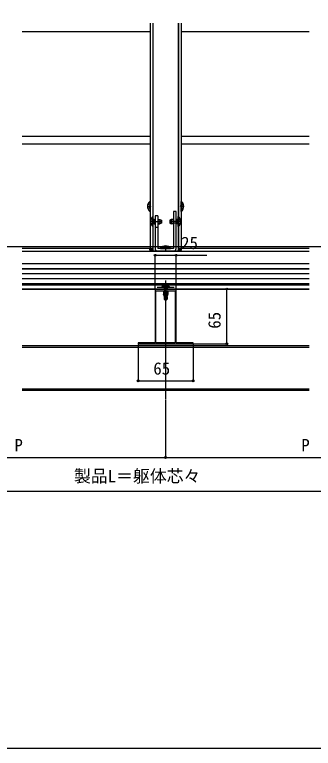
# Model space of a CAD drawing. Units: millimetres, scale not verified. Extents: x -875 to 875, y -1305 to 1298.
# Drawn here: x -95 to 259, y -1305 to -435 of the extents above; entities that cross this region are included whole.
import ezdxf
from ezdxf.enums import TextEntityAlignment as Align

# ---------------------------------------------------------------- set-up
doc = ezdxf.new("R2010")
doc.units = ezdxf.units.MM
doc.header["$LTSCALE"] = 8
for name, color, linetype in [('0-3_YKK_11', 7, 'Continuous'), ('0-4_YKK_12', 2, 'Continuous'), ('0-5_YKK_13', 4, 'Continuous'), ('0-6_YKK_D', 6, 'Continuous'), ('0-7_YKK_ZWAK', 7, 'Continuous')]:
    doc.layers.add(name, color=color, linetype=linetype)
doc.styles.add('ＭＳ ゴシック', font='')
doc.styles.get('ＭＳ ゴシック').set_extended_font_data('MS Gothic')

msp = doc.modelspace()

# ---------------------------------------------------------------- linework, layer by layer
at = {"layer": '0-3_YKK_11'}
for points in [[(51.5, -825.401), (116.5, -825.401), (116.5, -824.201), (109.458, -824.201), (109.275, -824.321), (108.725, -824.321), (108.542, -824.201), (96.5, -824.201), (96.5, -760.401), (84.458, -760.401), (84.275, -760.521), (83.725, -760.521), (83.542, -760.401), (71.5, -760.401), (71.5, -824.201), (59.458, -824.201), (59.275, -824.321), (58.725, -824.321), (58.542, -824.201), (51.5, -824.201)], [(95.5, -762.401), (95.5, -824.201), (72.5, -824.201), (72.5, -762.401)]]:
    msp.add_lwpolyline(points, close=True, dxfattribs=at)
at = {"layer": '0-4_YKK_12'}
for p, q in [((65.5, -444.9), (65.5, -712.4)), ((68.7, -444.9), (68.7, -674.544)), ((69, -444.9), (69, -715.4)), ((99, -444.9), (99, -715.4)), ((99.3, -444.9), (99.3, -674.544)), ((102.5, -444.9), (102.5, -712.4)), ((65.5, -455.4), (-86, -455.4)), ((254, -455.4), (102.5, -455.4)), ((65.5, -579.4), (-86, -579.4)), ((254, -579.4), (102.5, -579.4)), ((65.5, -588.4), (-86, -588.4)), ((254, -588.4), (102.5, -588.4)), ((68.7, -686.256), (68.7, -712.4)), ((99.3, -686.256), (99.3, -712.4)), ((799.5, -710.4), (-857.925, -710.4)), ((65.5, -712.4), (-86, -712.4)), ((65.5, -712.4), (69, -712.4)), ((99, -712.4), (102.5, -712.4)), ((254, -712.4), (102.5, -712.4)), ((-86, -715.4), (254, -715.4)), ((99, -715.4), (69, -715.4)), ((-86, -736.4), (254, -736.4)), ((-86, -755.4), (254, -755.4)), ((84, -750.401), (84, -891.4)), ((-86, -760.4), (254, -760.4)), ((-86, -827.4), (254, -827.4)), ((-86, -829.4), (254, -829.4)), ((-86, -878.8), (254, -878.8)), ((-86, -880.4), (254, -880.4))]:
    msp.add_line(p, q, dxfattribs=at)
at = {"layer": '0-5_YKK_13'}
for p, q in [((62.917, -659.9), (65.635, -661.255)), ((65.252, -656.5), (65.5, -656.5)), ((65.252, -656.5), (65.252, -668.3)), ((65.5, -668.3), (65.5, -656.5)), ((66.244, -662.4), (65.635, -661.255)), ((101.756, -662.4), (102.365, -661.255)), ((105.083, -659.9), (102.365, -661.255)), ((102.5, -668.3), (102.5, -656.5)), ((102.748, -656.5), (102.5, -656.5)), ((102.748, -656.5), (102.748, -668.3)), ((62, -662.4), (65.5, -662.4)), ((62.917, -664.9), (65.635, -663.545)), ((65.252, -668.3), (65.5, -668.3)), ((66.244, -662.4), (65.635, -663.545)), ((93.3, -668.4), (93.3, -712.2)), ((96.5, -668.4), (93.3, -668.4)), ((96.5, -712.2), (96.5, -668.4)), ((101.756, -662.4), (102.365, -663.545)), ((105.083, -664.9), (102.365, -663.545)), ((106, -662.4), (102.5, -662.4)), ((102.748, -668.3), (102.5, -668.3)), ((66.417, -677.9), (69.135, -679.255)), ((68.752, -674.5), (69, -674.5)), ((68.752, -674.5), (68.752, -686.3)), ((69, -686.3), (69, -674.5)), ((70.4, -678.333), (69.477, -678.14)), ((70.4, -677.9), (69.805, -678.116)), ((70.4, -677.9), (70.4, -682.9)), ((70.4, -677.9), (71.5, -677.9)), ((70.4, -678.333), (71.5, -678.333)), ((71.5, -673.4), (71.5, -712.2)), ((74.7, -673.4), (71.5, -673.4)), ((74.7, -673.4), (74.7, -712.2)), ((74.7, -677.9), (77.3, -677.9)), ((74.7, -678.333), (78.22, -678.333)), ((77.3, -677.9), (79, -678.7)), ((77.3, -677.9), (77.3, -682.9)), ((79, -678.7), (79, -682.1)), ((90.7, -677.9), (89, -678.7)), ((89, -678.7), (89, -682.1)), ((93.3, -678.333), (89.78, -678.333)), ((93.3, -677.9), (90.7, -677.9)), ((90.7, -677.9), (90.7, -682.9)), ((97.6, -677.9), (96.5, -677.9)), ((97.6, -678.333), (96.5, -678.333)), ((97.6, -677.9), (97.6, -682.9)), ((97.6, -677.9), (98.195, -678.116)), ((97.6, -678.333), (98.523, -678.14)), ((101.583, -677.9), (98.865, -679.255)), ((99, -686.3), (99, -674.5)), ((99.248, -674.5), (99, -674.5)), ((99.248, -674.5), (99.248, -686.3)), ((65.5, -680.4), (79.5, -680.4)), ((66.417, -682.9), (69.135, -681.545)), ((68.752, -686.3), (69, -686.3)), ((69.744, -680.4), (69.135, -679.255)), ((69.744, -680.4), (69.135, -681.545)), ((70.4, -682.467), (69.477, -682.66)), ((70.4, -682.9), (69.805, -682.684)), ((70.4, -682.467), (71.5, -682.467)), ((70.4, -682.9), (71.5, -682.9)), ((74.7, -687.4), (71.5, -687.4)), ((74.7, -682.467), (78.22, -682.467)), ((74.7, -682.9), (77.3, -682.9)), ((79, -682.1), (77.3, -682.9)), ((102.5, -680.4), (88.5, -680.4)), ((89, -682.1), (90.7, -682.9)), ((93.3, -682.467), (89.78, -682.467)), ((93.3, -682.9), (90.7, -682.9)), ((96.5, -682.4), (93.3, -682.4)), ((97.6, -682.467), (96.5, -682.467)), ((97.6, -682.9), (96.5, -682.9)), ((97.6, -682.467), (98.523, -682.66)), ((97.6, -682.9), (98.195, -682.684)), ((98.256, -680.4), (98.865, -679.255)), ((98.256, -680.4), (98.865, -681.545)), ((101.583, -682.9), (98.865, -681.545)), ((99.248, -686.3), (99, -686.3)), ((65.299, -712.4), (65.395, -713.961)), ((65.299, -712.4), (66.7, -712.4)), ((66.7, -713.4), (66.7, -712.4)), ((66.7, -712.4), (67.2, -712.4)), ((68.639, -713.4), (68.608, -713.9)), ((68.7, -712.4), (69, -712.4)), ((68.999, -712.4), (68.904, -713.961)), ((68.999, -712.4), (69, -712.4)), ((93.3, -712.2), (74.7, -712.2)), ((78.1, -711.952), (78.1, -712.2)), ((89.9, -711.952), (78.1, -711.952)), ((78.1, -712.2), (89.9, -712.2)), ((81.5, -709.617), (82.855, -712.335)), ((84, -712.944), (82.855, -712.335)), ((84, -708.7), (84, -715.4)), ((84, -712.944), (85.145, -712.335)), ((86.5, -709.617), (85.145, -712.335)), ((89.9, -711.952), (89.9, -712.2)), ((99.3, -712.4), (99, -712.4)), ((99.001, -712.4), (99, -712.4)), ((99.001, -712.4), (99.096, -713.961)), ((99.361, -713.4), (99.392, -713.9)), ((101.3, -712.4), (100.8, -712.4)), ((102.701, -712.4), (101.3, -712.4)), ((101.3, -713.4), (101.3, -712.4)), ((102.701, -712.4), (102.605, -713.961)), ((67.606, -714.9), (66.094, -714.9)), ((67.2, -713.9), (68.309, -713.9)), ((69, -714.9), (67.606, -714.9)), ((68.305, -713.961), (68.309, -713.9)), ((68.309, -713.9), (68.608, -713.9)), ((68.608, -713.9), (68.605, -713.961)), ((93.3, -715.4), (74.7, -715.4)), ((99, -714.9), (100.394, -714.9)), ((99.392, -713.9), (99.395, -713.961)), ((99.691, -713.9), (99.392, -713.9)), ((100.8, -713.9), (99.691, -713.9)), ((99.695, -713.961), (99.691, -713.9)), ((100.394, -714.9), (101.906, -714.9)), ((254, -730.401), (-86, -730.401)), ((254, -736.401), (-86, -736.401)), ((254, -742.401), (-86, -742.401)), ((254, -748.401), (-86, -748.401)), ((254, -754.401), (-86, -754.401)), ((80, -757.601), (80.141, -756.799)), ((84, -754.201), (84, -775.101)), ((88, -757.601), (87.859, -756.799)), ((254, -760.401), (-86, -760.401)), ((74, -758.101), (94, -758.101)), ((88, -757.601), (80, -757.601)), ((80, -757.601), (80.088, -758.101)), ((87.912, -758.101), (80.088, -758.101)), ((81.5, -762.401), (81.5, -766.7)), ((81.9, -758.751), (85.5, -758.151)), ((85.5, -758.251), (81.9, -758.851)), ((81.9, -758.751), (82.45, -758.434)), ((81.9, -758.751), (81.9, -758.851)), ((81.9, -758.751), (81.9, -758.851)), ((81.9, -758.851), (82.45, -759.169)), ((81.9, -760.151), (86.1, -759.451)), ((86.1, -759.551), (81.9, -760.251)), ((81.9, -760.151), (82.45, -759.834)), ((81.9, -760.151), (81.9, -760.251)), ((81.9, -760.251), (82.16, -760.401)), ((85.8, -762.401), (81.9, -763.051)), ((81.9, -762.951), (85.2, -762.401)), ((81.9, -762.951), (82.45, -762.634)), ((81.9, -762.951), (81.9, -763.051)), ((81.9, -763.051), (82.45, -763.369)), ((81.9, -764.351), (86.1, -763.651)), ((86.1, -763.751), (81.9, -764.451)), ((81.9, -764.351), (82.45, -764.034)), ((81.9, -764.351), (81.9, -764.451)), ((81.9, -764.451), (82.45, -764.769)), ((81.9, -765.751), (86.1, -765.051)), ((86.1, -765.151), (81.9, -765.851)), ((81.9, -765.751), (82.45, -765.434)), ((81.9, -765.751), (81.9, -765.851)), ((81.9, -765.851), (82.45, -766.169)), ((81.933, -762.401), (81.933, -763.632)), ((81.933, -763.77), (81.933, -765.032)), ((81.933, -765.17), (81.933, -767.62)), ((85.5, -758.151), (82.45, -758.434)), ((82.45, -759.169), (85.5, -758.251)), ((82.45, -758.301), (82.45, -758.434)), ((85.55, -759.134), (82.45, -759.834)), ((82.45, -759.169), (82.45, -759.834)), ((83.479, -762.401), (82.45, -762.634)), ((82.45, -762.401), (82.45, -762.634)), ((85.55, -763.334), (82.45, -764.034)), ((82.45, -763.369), (82.45, -764.034)), ((85.55, -764.734), (82.45, -765.434)), ((82.45, -764.769), (82.45, -765.434)), ((85.55, -759.869), (83.192, -760.401)), ((85.5, -758.151), (85.5, -758.251)), ((85.55, -758.301), (85.55, -759.134)), ((86.1, -759.451), (85.55, -759.134)), ((86.1, -759.551), (85.55, -759.869)), ((85.55, -759.869), (85.55, -760.401)), ((85.55, -762.669), (85.55, -763.334)), ((86.1, -763.651), (85.55, -763.334)), ((85.55, -764.069), (85.55, -764.734)), ((86.1, -765.051), (85.55, -764.734)), ((85.55, -765.469), (85.55, -766.134)), ((86.067, -762.401), (86.067, -762.932)), ((86.067, -763.07), (86.067, -764.332)), ((86.067, -764.47), (86.067, -767.62)), ((86.1, -759.451), (86.1, -759.551)), ((86.1, -763.651), (86.1, -763.751)), ((86.1, -765.051), (86.1, -765.151)), ((86.5, -762.401), (86.5, -766.7)), ((88, -757.601), (87.912, -758.101)), ((82.3, -766.7), (81.5, -766.7)), ((82.3, -768.4), (81.5, -766.7)), ((81.9, -767.151), (86.1, -766.451)), ((86.1, -766.551), (81.9, -767.251)), ((81.9, -767.151), (82.45, -766.834)), ((81.9, -767.151), (81.9, -767.251)), ((81.9, -767.251), (82.45, -767.569)), ((81.9, -768.551), (84.926, -768.047)), ((84.898, -768.152), (81.9, -768.651)), ((81.9, -768.551), (82.45, -768.234)), ((81.9, -768.551), (81.9, -768.651)), ((81.9, -768.651), (82.45, -768.969)), ((82.3, -769.701), (82.45, -769.634)), ((82.3, -769.701), (82.3, -772.551)), ((84.576, -769.701), (82.3, -769.701)), ((83.257, -771.748), (82.3, -772.551)), ((83.85, -774.101), (82.3, -772.551)), ((85.55, -766.134), (82.45, -766.834)), ((82.45, -766.169), (82.45, -766.834)), ((85.55, -767.534), (82.45, -768.234)), ((82.45, -767.569), (82.45, -768.234)), ((84.84, -768.429), (82.45, -768.969)), ((82.45, -768.969), (82.45, -769.634)), ((84.695, -769.127), (82.45, -769.634)), ((84.635, -769.419), (82.917, -769.701)), ((84, -772.48), (83.85, -774.101)), ((83.85, -774.101), (84.15, -774.101)), ((84.91, -768.095), (84, -772.48)), ((84, -772.48), (84, -774.101)), ((85.332, -767.979), (84.15, -773.677)), ((85.4, -772.427), (84.15, -773.677)), ((84.15, -774.101), (85.7, -772.551)), ((84.15, -773.677), (84.15, -774.101)), ((84.58, -769.685), (84.496, -769.701)), ((85.332, -767.979), (86.1, -767.851)), ((86.1, -767.951), (85.387, -768.07)), ((85.55, -768.934), (85.397, -768.968)), ((85.4, -768.15), (85.4, -772.427)), ((86, -769.194), (85.4, -769.293)), ((86, -769.409), (85.4, -769.526)), ((85.7, -769.701), (85.4, -769.701)), ((85.7, -772.551), (85.4, -772.427)), ((86.1, -766.451), (85.55, -766.134)), ((85.55, -766.869), (85.55, -767.534)), ((86.1, -767.851), (85.55, -767.534)), ((85.55, -768.269), (85.55, -768.934)), ((86, -769.194), (85.55, -768.934)), ((86.5, -766.7), (85.7, -768.4)), ((86.5, -766.7), (85.7, -766.7)), ((86, -769.409), (85.7, -769.582)), ((85.7, -769.582), (85.7, -772.551)), ((86, -769.194), (86, -769.409)), ((86.1, -766.451), (86.1, -766.551)), ((86.1, -767.851), (86.1, -767.951))]:
    msp.add_line(p, q, dxfattribs=at)
for points in [[(65.095, -713.961), (65, -712.4), (65.299, -712.4)], [(68.639, -713.4), (68.7, -712.4), (67.2, -712.4)], [(99.361, -713.4), (99.3, -712.4), (100.8, -712.4)], [(102.905, -713.961), (103, -712.4), (102.701, -712.4)], [(81.7, -755.622), (82.855, -757.939), (84, -758.547)], [(86.3, -755.622), (85.145, -757.939), (84, -758.547)], [(86.013, -762.401), (85.55, -762.669), (82.45, -763.369)], [(86.1, -763.751), (85.55, -764.069), (82.45, -764.769)], [(86.1, -765.151), (85.55, -765.469), (82.45, -766.169)], [(86.1, -766.551), (85.55, -766.869), (82.45, -767.569)], [(84, -772.48), (83.257, -771.748), (83.1, -769.701)], [(86.1, -767.951), (85.55, -768.269), (85.4, -768.303)]]:
    msp.add_lwpolyline(points, dxfattribs=at)
for centre, radius, start, end in [((70.2, -662.4), 7.7, 129.98312, 230.01688), ((97.8, -662.4), 7.7, 309.98312, 50.01688), ((73.7, -680.4), 7.7, 129.98312, 230.01688), ((69.6, -677.552), 0.6, 180, 289.96957), ((98.4, -677.552), 0.6, 250.03043, 0), ((94.3, -680.4), 7.7, 309.98312, 50.01688), ((69.6, -683.248), 0.6, 70.03043, 180), ((98.4, -683.248), 0.6, 0, 109.96957), ((67.2, -713.4), 0.5, 180, 270), ((74.7, -712.2), 3.2, 180, 270), ((84, -716.9), 7.7, 39.98312, 140.01688), ((93.3, -712.2), 3.2, 270, 0), ((100.8, -713.4), 0.5, 270, 0), ((66.094, -713.9), 1, 183.5, 270), ((67.606, -713.9), 1, 270, 356.5), ((100.394, -713.9), 1, 183.5, 270), ((101.906, -713.9), 1, 270, 356.5), ((81.028, -756.955), 0.9, 122.05588, 170), ((84, -761.701), 6.5, 57.94412, 122.05588), ((86.972, -756.955), 0.9, 10, 57.94412), ((82.25, -758.301), 0.2, 0, 90), ((85.75, -758.301), 0.2, 90, 180), ((85.152, -768.15), 0.248, 0, 167.19096)]:
    msp.add_arc(centre, radius, start, end, dxfattribs=at)
for centre, major_axis, ratio, start_param, end_param in [((66.094, -713.9), (0, -1), 0.7, 4.7734755, 6.2831853), ((67.606, -713.9), (0, -1), 0.7, 6.2831853, 7.7928951), ((67.606, -713.9), (-1.3, 0), 0.769231, 1.5707963, 3.0805061), ((100.394, -713.9), (1.3, 0), 0.769231, 3.2026792, 4.712389), ((100.394, -713.9), (0, -1), 0.7, 4.7734755, 6.2831853), ((101.906, -713.9), (0, -1), 0.7, 0, 1.5097098)]:
    msp.add_ellipse(centre, major_axis=major_axis, ratio=ratio, start_param=start_param, end_param=end_param, dxfattribs=at)
at = {"layer": '0-6_YKK_D'}
for p, q in [((71.5, -759.701), (71.5, -719.401)), ((96.5, -759.701), (96.5, -719.401)), ((156.575, -760.401), (155.5, -760.401)), ((156.5, -825.401), (156.5, -760.401)), ((51.5, -826.101), (51.5, -870.4)), ((116.5, -826.101), (116.5, -870.4)), ((117.2, -825.401), (157.5, -825.401)), ((51.5, -869.4), (116.5, -869.4)), ((84, -892.4), (84, -961.4)), ((84, -892.4), (84, -961.4)), ((-256, -960.4), (84, -960.4)), ((84, -960.4), (424, -960.4)), ((-596, -1000.4), (764, -1000.4))]:
    msp.add_line(p, q, dxfattribs=at)
msp.add_lwpolyline([(71.5, -720.401), (96.5, -720.401), (132.936, -720.401)], dxfattribs=at)
for centre in [(71.5, -720.401), (96.5, -720.401), (156.5, -760.401), (156.5, -825.401), (51.5, -869.4), (116.5, -869.4), (84, -960.4), (84, -960.4)]:
    msp.add_circle(centre, 1.075, dxfattribs=at)
at = {"layer": '0-7_YKK_ZWAK'}
msp.add_lwpolyline([(-875, -1305.4), (875, -1305.4), (875, 1244.6)], dxfattribs=at)

# ---------------------------------------------------------------- texts
at = {"layer": '0-6_YKK_D', "style": 'ＭＳ ゴシック'}
for s, p in [('25', (102.323, -717.401)), ('65', (69.398, -866.4)), ('P', (-95.205, -957.4)), ('P', (244.795, -957.4)), ('製品L＝躯体芯々', (-24.693, -994.105))]:
    msp.add_text(s, height=14.66, dxfattribs=at).set_placement(p, align=Align.BOTTOM_LEFT)
msp.add_text('65', height=14.66, rotation=90, dxfattribs=at).set_placement((153.5, -807.504), align=Align.BOTTOM_LEFT)

doc.saveas('drawing.dxf')
